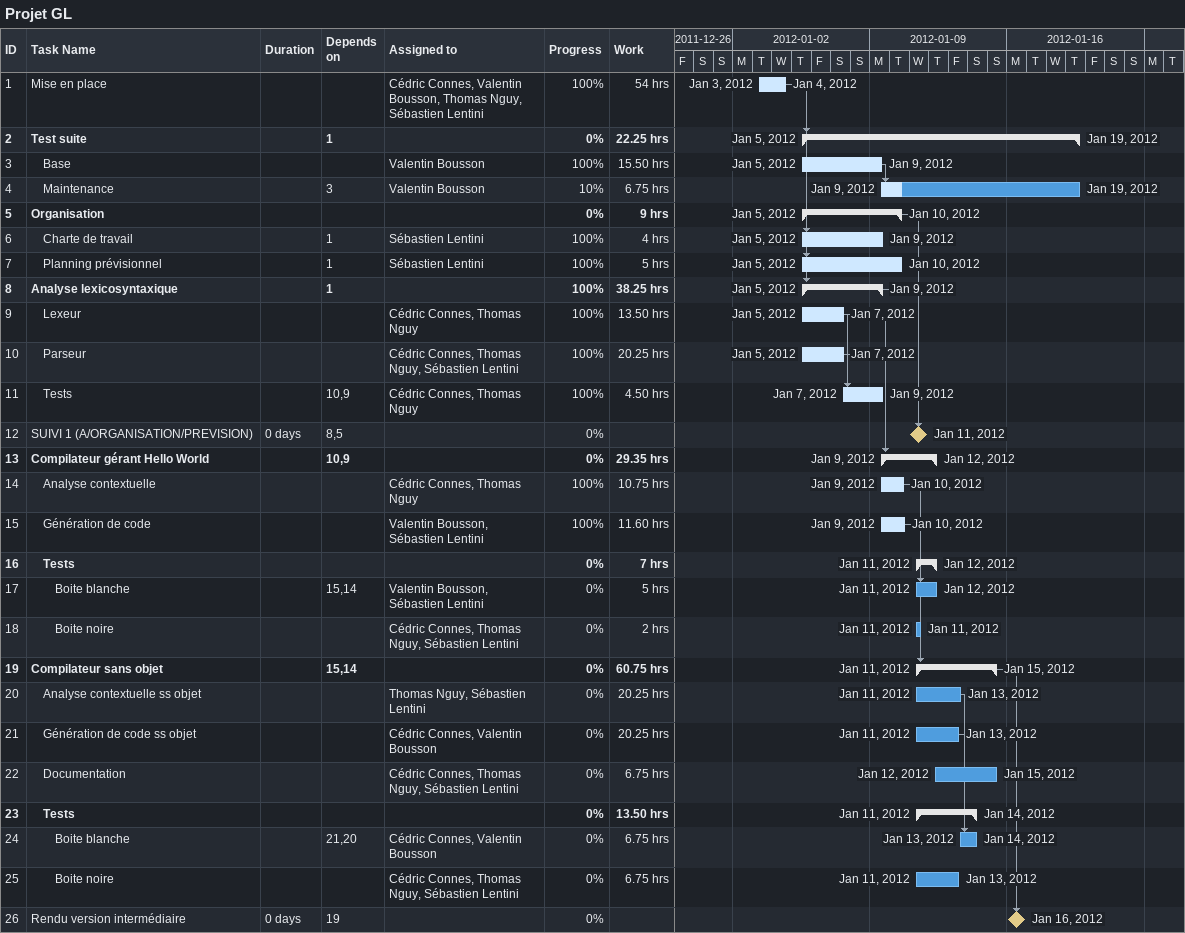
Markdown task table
Projet GL

| ID | Level | Task | Duration | Start | Finish | Predecessors | Resources | % complete | Work (h) |
|---|---|---|---|---|---|---|---|---|---|
| 1 | 1 | Mise en place |  | 2012-01-03 | 2012-01-04 |  | Cédric Connes, Valentin Bousson, Thomas Nguy, Sébastien Lentini | 100 | 54 |
| 2 | 1 | **Test suite** |  | 2012-01-05 | 2012-01-19 | 1 |  | 0 | 22.25 |
| 3 | 2 | Base |  | 2012-01-05 | 2012-01-09 |  | Valentin Bousson | 100 | 15.50 |
| 4 | 2 | Maintenance |  | 2012-01-09 | 2012-01-19 | 3 | Valentin Bousson | 10 | 6.75 |
| 5 | 1 | **Organisation** |  | 2012-01-05 | 2012-01-10 |  |  | 0 | 9 |
| 6 | 2 | Charte de travail |  | 2012-01-05 | 2012-01-09 | 1 | Sébastien Lentini | 100 | 4 |
| 7 | 2 | Planning prévisionnel |  | 2012-01-05 | 2012-01-10 | 1 | Sébastien Lentini | 100 | 5 |
| 8 | 1 | **Analyse lexicosyntaxique** |  | 2012-01-05 | 2012-01-09 | 1 |  | 100 | 38.25 |
| 9 | 2 | Lexeur |  | 2012-01-05 | 2012-01-07 |  | Cédric Connes, Thomas Nguy | 100 | 13.50 |
| 10 | 2 | Parseur |  | 2012-01-05 | 2012-01-07 |  | Cédric Connes, Thomas Nguy, Sébastien Lentini | 100 | 20.25 |
| 11 | 2 | Tests |  | 2012-01-07 | 2012-01-09 | 10, 9 | Cédric Connes, Thomas Nguy | 100 | 4.50 |
| 12 | 1 | SUIVI 1 (A/ORGANISATION/PREVISION) | 0d | 2012-01-11 | 2012-01-11 | 8, 5 |  | 0 |  |
| 13 | 1 | **Compilateur gérant Hello World** |  | 2012-01-09 | 2012-01-12 | 10, 9 |  | 0 | 29.35 |
| 14 | 2 | Analyse contextuelle |  | 2012-01-09 | 2012-01-10 |  | Cédric Connes, Thomas Nguy | 100 | 10.75 |
| 15 | 2 | Génération de code |  | 2012-01-09 | 2012-01-10 |  | Valentin Bousson, Sébastien Lentini | 100 | 11.60 |
| 16 | 2 | **Tests** |  | 2012-01-11 | 2012-01-12 |  |  | 0 | 7 |
| 17 | 3 | Boite blanche |  | 2012-01-11 | 2012-01-12 | 15, 14 | Valentin Bousson, Sébastien Lentini | 0 | 5 |
| 18 | 3 | Boite noire |  | 2012-01-11 | 2012-01-11 |  | Cédric Connes, Thomas Nguy, Sébastien Lentini | 0 | 2 |
| 19 | 1 | **Compilateur sans objet** |  | 2012-01-11 | 2012-01-15 | 15, 14 |  | 0 | 60.75 |
| 20 | 2 | Analyse contextuelle ss objet |  | 2012-01-11 | 2012-01-13 |  | Thomas Nguy, Sébastien Lentini | 0 | 20.25 |
| 21 | 2 | Génération de code ss objet |  | 2012-01-11 | 2012-01-13 |  | Cédric Connes, Valentin Bousson | 0 | 20.25 |
| 22 | 2 | Documentation |  | 2012-01-12 | 2012-01-15 |  | Cédric Connes, Thomas Nguy, Sébastien Lentini | 0 | 6.75 |
| 23 | 2 | **Tests** |  | 2012-01-11 | 2012-01-14 |  |  | 0 | 13.50 |
| 24 | 3 | Boite blanche |  | 2012-01-13 | 2012-01-14 | 21, 20 | Cédric Connes, Valentin Bousson | 0 | 6.75 |
| 25 | 3 | Boite noire |  | 2012-01-11 | 2012-01-13 |  | Cédric Connes, Thomas Nguy, Sébastien Lentini | 0 | 6.75 |
| 26 | 1 | Rendu version intermédiaire | 0d | 2012-01-16 | 2012-01-16 | 19 |  | 0 |  |
